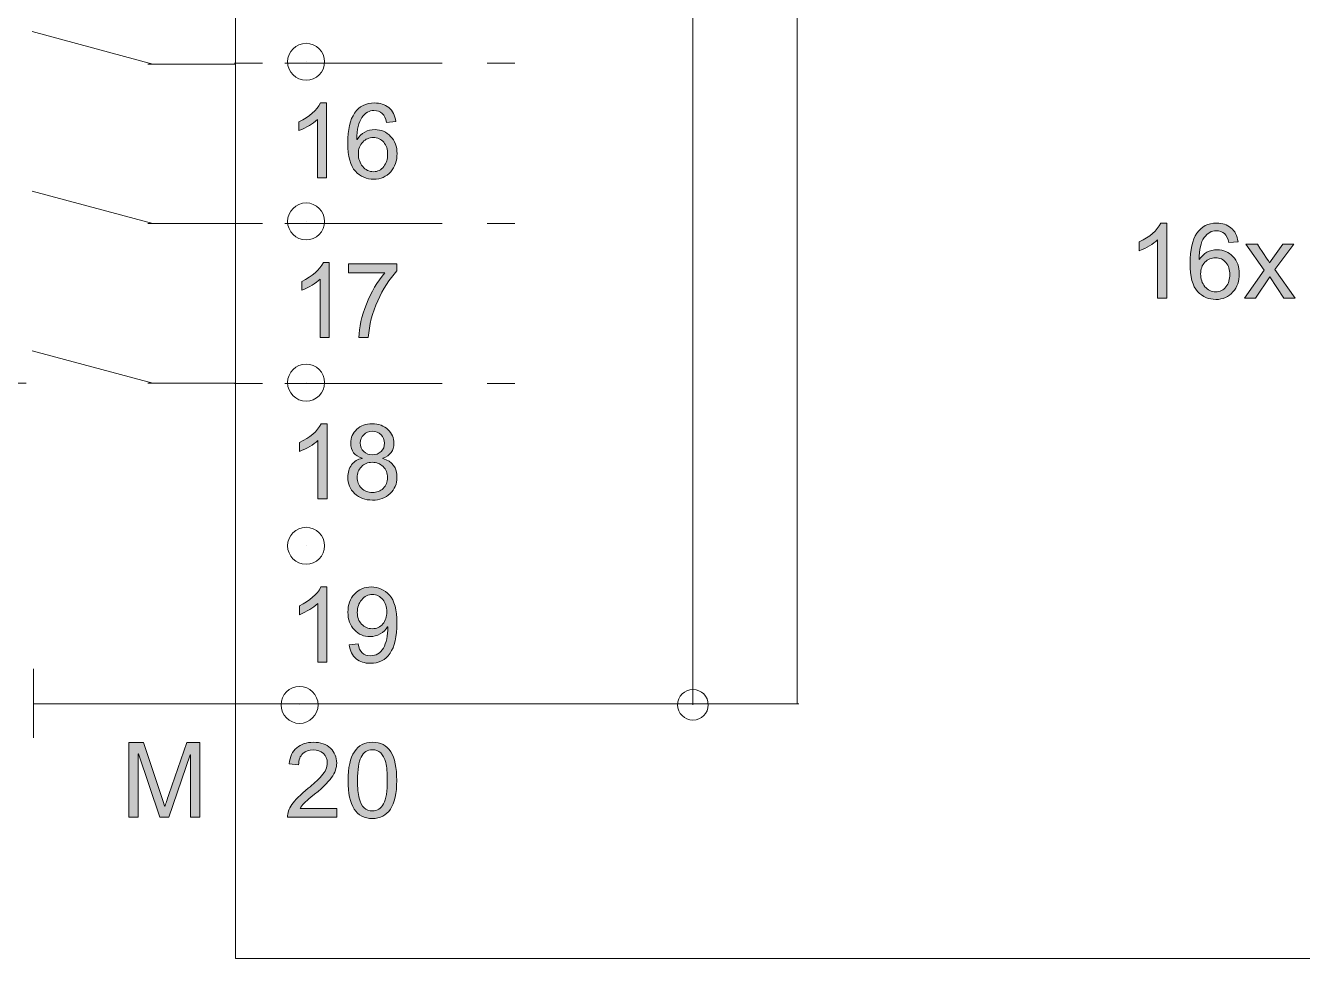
# Model space of a CAD drawing. Header units: inches. Extents: x -20 to 181, y -159 to -38.
# Drawn here: x 0.06 to 34.6, y -138.46 to -113.22 of the extents above; entities that cross this region are included whole.
import ezdxf

# ---------------------------------------------------------------- set-up
doc = ezdxf.new("R2010")
doc.units = ezdxf.units.IN
doc.header["$MEASUREMENT"] = 0
doc.layers.add('GRAPHIC', color=7, linetype='Continuous')
doc.layers.add('TEXT_NEUTRAL', color=7, linetype='Continuous')

# ---------------------------------------------------------------- blocks, each defined once
blk = doc.blocks.new('block 30')
at = {"layer": 'GRAPHIC', "lineweight": 0}
for points in [[(6.464, -114.233), (5.714, -114.233)], [(11.328, -114.233), (7.072, -114.233)], [(13.294, -114.233), (12.544, -114.233)]]:
    blk.add_lwpolyline(points, dxfattribs=at)
blk = doc.blocks.new('block 29')
at = {"layer": 'GRAPHIC'}
blk.add_blockref('block 30', (0, 0), dxfattribs=at)
blk = doc.blocks.new('block 32')
at = {"layer": 'GRAPHIC', "lineweight": 0}
for points in [[(6.464, -118.577), (5.714, -118.577)], [(11.328, -118.577), (7.072, -118.577)], [(13.294, -118.577), (12.544, -118.577)]]:
    blk.add_lwpolyline(points, dxfattribs=at)
blk = doc.blocks.new('block 31')
at = {"layer": 'GRAPHIC'}
blk.add_blockref('block 32', (0, 0), dxfattribs=at)
blk = doc.blocks.new('block 34')
at = {"layer": 'GRAPHIC', "lineweight": 0}
for points in [[(6.464, -122.898), (5.714, -122.898)], [(11.328, -122.898), (7.072, -122.898)], [(13.294, -122.898), (12.544, -122.898)]]:
    blk.add_lwpolyline(points, dxfattribs=at)
blk = doc.blocks.new('block 33')
at = {"layer": 'GRAPHIC'}
blk.add_blockref('block 34', (0, 0), dxfattribs=at)
blk = doc.blocks.new('block 42')
at = {"layer": 'GRAPHIC', "lineweight": 0}
blk.add_lwpolyline([(7.646, -122.879), (7.646, -122.879)], dxfattribs=at)
blk.add_open_spline([(7.146, -122.879), (7.146, -122.603), (7.37, -122.379), (7.646, -122.379), (7.922, -122.379), (8.146, -122.603), (8.146, -122.879), (8.146, -123.155), (7.922, -123.379), (7.646, -123.379), (7.37, -123.379), (7.146, -123.155), (7.146, -122.879)], degree=3, knots=[0, 0, 0, 0, 1, 1, 1, 2, 2, 2, 3, 3, 3, 4, 4, 4, 4], dxfattribs=at)
blk = doc.blocks.new('block 43')
at = {"layer": 'GRAPHIC', "lineweight": 0}
blk.add_lwpolyline([(7.646, -118.516), (7.646, -118.516)], dxfattribs=at)
blk.add_open_spline([(7.146, -118.516), (7.146, -118.24), (7.37, -118.016), (7.646, -118.016), (7.922, -118.016), (8.146, -118.24), (8.146, -118.516), (8.146, -118.792), (7.922, -119.016), (7.646, -119.016), (7.37, -119.016), (7.146, -118.792), (7.146, -118.516)], degree=3, knots=[0, 0, 0, 0, 1, 1, 1, 2, 2, 2, 3, 3, 3, 4, 4, 4, 4], dxfattribs=at)
blk = doc.blocks.new('block 44')
at = {"layer": 'GRAPHIC', "lineweight": 0}
blk.add_lwpolyline([(7.646, -114.198), (7.646, -114.198)], dxfattribs=at)
blk.add_open_spline([(7.146, -114.198), (7.146, -113.921), (7.37, -113.697), (7.646, -113.697), (7.922, -113.697), (8.146, -113.921), (8.146, -114.198), (8.146, -114.474), (7.922, -114.697), (7.646, -114.697), (7.37, -114.697), (7.146, -114.474), (7.146, -114.198)], degree=3, knots=[0, 0, 0, 0, 1, 1, 1, 2, 2, 2, 3, 3, 3, 4, 4, 4, 4], dxfattribs=at)
blk = doc.blocks.new('block 104')
at = {"layer": 'GRAPHIC', "lineweight": 0}
blk.add_lwpolyline([(18.111, -131.596), (18.111, -131.596)], dxfattribs=at)
blk.add_open_spline([(17.697, -131.596), (17.697, -131.367), (17.882, -131.181), (18.111, -131.181), (18.34, -131.181), (18.526, -131.367), (18.526, -131.596), (18.526, -131.824), (18.34, -132.01), (18.111, -132.01), (17.882, -132.01), (17.697, -131.824), (17.697, -131.596)], degree=3, knots=[0, 0, 0, 0, 1, 1, 1, 2, 2, 2, 3, 3, 3, 4, 4, 4, 4], dxfattribs=at)
blk = doc.blocks.new('block 110')
at = {"layer": 'GRAPHIC', "lineweight": 0}
blk.add_lwpolyline([(7.645, -127.293), (7.645, -127.293)], dxfattribs=at)
blk.add_open_spline([(7.145, -127.293), (7.145, -127.017), (7.369, -126.793), (7.645, -126.793), (7.921, -126.793), (8.145, -127.017), (8.145, -127.293), (8.145, -127.569), (7.921, -127.793), (7.645, -127.793), (7.369, -127.793), (7.145, -127.569), (7.145, -127.293)], degree=3, knots=[0, 0, 0, 0, 1, 1, 1, 2, 2, 2, 3, 3, 3, 4, 4, 4, 4], dxfattribs=at)
blk = doc.blocks.new('block 111')
at = {"layer": 'GRAPHIC', "lineweight": 0}
blk.add_lwpolyline([(5.735, -40.715), (85.478, -40.715), (85.478, -138.459), (5.735, -138.459), (5.735, -40.715)], dxfattribs=at)
blk = doc.blocks.new('block 119')
at = {"layer": 'GRAPHIC', "lineweight": 0}
blk.add_lwpolyline([(7.469, -131.599), (7.469, -131.599)], dxfattribs=at)
blk.add_open_spline([(6.969, -131.599), (6.969, -131.324), (7.193, -131.1), (7.469, -131.1), (7.746, -131.1), (7.97, -131.324), (7.97, -131.599), (7.97, -131.875), (7.746, -132.099), (7.469, -132.099), (7.193, -132.099), (6.969, -131.875), (6.969, -131.599)], degree=3, knots=[0, 0, 0, 0, 1, 1, 1, 2, 2, 2, 3, 3, 3, 4, 4, 4, 4], dxfattribs=at)
blk = doc.blocks.new('block 139')
at = {"layer": 'TEXT_NEUTRAL', "true_color": 0x1b1b19}
h = blk.add_hatch(color=250, dxfattribs=at)
h.dxf.hatch_style = 2
edge = h.paths.add_edge_path()
edge.add_spline(control_points=[(30.93, -120.593), (30.93, -120.593), (30.682, -120.593), (30.682, -120.593), (30.682, -120.593), (30.682, -119.013), (30.682, -119.013), (30.558, -119.13), (30.392, -119.23), (30.184, -119.312), (30.184, -119.312), (30.184, -119.072), (30.184, -119.072), (30.47, -118.935), (30.665, -118.766), (30.769, -118.563), (30.769, -118.563), (30.93, -118.563), (30.93, -118.563), (30.93, -118.563), (30.93, -120.593), (30.93, -120.593)], knot_values=[0, 0, 0, 0, 1, 1, 1, 2, 2, 2, 3, 3, 3, 4, 4, 4, 5, 5, 5, 6, 6, 6, 7, 7, 7, 7], degree=3, periodic=1)
h = blk.add_hatch(color=250, dxfattribs=at)
h.dxf.hatch_style = 2
edge = h.paths.add_edge_path()
edge.add_spline(control_points=[(31.81, -119.551), (31.924, -119.373), (32.087, -119.284), (32.297, -119.284), (32.462, -119.284), (32.603, -119.345), (32.719, -119.467), (32.834, -119.59), (32.892, -119.746), (32.892, -119.936), (32.892, -120.128), (32.835, -120.291), (32.719, -120.426), (32.604, -120.56), (32.451, -120.628), (32.26, -120.628), (32.066, -120.628), (31.901, -120.556), (31.764, -120.413), (31.628, -120.269), (31.56, -120.014), (31.56, -119.648), (31.56, -119.288), (31.621, -119.017), (31.745, -118.835), (31.869, -118.654), (32.047, -118.563), (32.282, -118.563), (32.433, -118.563), (32.561, -118.606), (32.666, -118.69), (32.771, -118.774), (32.835, -118.9), (32.858, -119.066), (32.858, -119.066), (32.61, -119.088), (32.61, -119.088), (32.565, -118.874), (32.451, -118.767), (32.268, -118.767), (32.141, -118.767), (32.032, -118.83), (31.941, -118.956), (31.85, -119.082), (31.805, -119.28), (31.805, -119.551), (31.805, -119.551), (31.81, -119.551), (31.81, -119.551)], knot_values=[0, 0, 0, 0, 1, 1, 1, 2, 2, 2, 3, 3, 3, 4, 4, 4, 5, 5, 5, 6, 6, 6, 7, 7, 7, 8, 8, 8, 9, 9, 9, 10, 10, 10, 11, 11, 11, 12, 12, 12, 13, 13, 13, 14, 14, 14, 15, 15, 15, 16, 16, 16, 16], degree=3, periodic=1)
edge = h.paths.add_edge_path()
edge.add_spline(control_points=[(32.254, -120.424), (32.368, -120.424), (32.46, -120.378), (32.531, -120.286), (32.602, -120.194), (32.637, -120.083), (32.637, -119.952), (32.637, -119.822), (32.602, -119.714), (32.531, -119.629), (32.46, -119.543), (32.365, -119.5), (32.246, -119.5), (32.137, -119.5), (32.042, -119.541), (31.963, -119.621), (31.884, -119.701), (31.845, -119.807), (31.845, -119.939), (31.845, -120.073), (31.884, -120.187), (31.961, -120.282), (32.039, -120.376), (32.137, -120.424), (32.254, -120.424)], knot_values=[0, 0, 0, 0, 1, 1, 1, 2, 2, 2, 3, 3, 3, 4, 4, 4, 5, 5, 5, 6, 6, 6, 7, 7, 7, 8, 8, 8, 8], degree=3, periodic=1)
h = blk.add_hatch(color=250, dxfattribs=at)
h.dxf.hatch_style = 2
edge = h.paths.add_edge_path()
edge.add_spline(control_points=[(34.403, -120.593), (34.403, -120.593), (34.097, -120.593), (34.097, -120.593), (34.097, -120.593), (33.716, -120.014), (33.716, -120.014), (33.716, -120.014), (33.332, -120.593), (33.332, -120.593), (33.332, -120.593), (33.03, -120.593), (33.03, -120.593), (33.03, -120.593), (33.566, -119.831), (33.566, -119.831), (33.566, -119.831), (33.073, -119.131), (33.073, -119.131), (33.073, -119.131), (33.38, -119.131), (33.38, -119.131), (33.58, -119.433), (33.69, -119.602), (33.708, -119.637), (33.708, -119.637), (34.066, -119.131), (34.066, -119.131), (34.066, -119.131), (34.363, -119.131), (34.363, -119.131), (34.363, -119.131), (33.857, -119.817), (33.857, -119.817), (33.857, -119.817), (34.403, -120.593), (34.403, -120.593)], knot_values=[0, 0, 0, 0, 1, 1, 1, 2, 2, 2, 3, 3, 3, 4, 4, 4, 5, 5, 5, 6, 6, 6, 7, 7, 7, 8, 8, 8, 9, 9, 9, 10, 10, 10, 11, 11, 11, 12, 12, 12, 12], degree=3, periodic=1)
at = {"layer": 'TEXT_NEUTRAL', "lineweight": 0}
for points, knots in [([(30.93, -120.593), (30.93, -120.593), (30.682, -120.593), (30.682, -120.593), (30.682, -120.593), (30.682, -119.013), (30.682, -119.013), (30.558, -119.13), (30.392, -119.23), (30.184, -119.312), (30.184, -119.312), (30.184, -119.072), (30.184, -119.072), (30.47, -118.935), (30.665, -118.766), (30.769, -118.563), (30.769, -118.563), (30.93, -118.563), (30.93, -118.563), (30.93, -118.563), (30.93, -120.593), (30.93, -120.593)], [0, 0, 0, 0, 1, 1, 1, 2, 2, 2, 3, 3, 3, 4, 4, 4, 5, 5, 5, 6, 6, 6, 7, 7, 7, 7]), ([(31.81, -119.551), (31.924, -119.373), (32.087, -119.284), (32.297, -119.284), (32.462, -119.284), (32.603, -119.345), (32.719, -119.467), (32.834, -119.59), (32.892, -119.746), (32.892, -119.936), (32.892, -120.128), (32.835, -120.291), (32.719, -120.426), (32.604, -120.56), (32.451, -120.628), (32.26, -120.628), (32.066, -120.628), (31.901, -120.556), (31.764, -120.413), (31.628, -120.269), (31.56, -120.014), (31.56, -119.648), (31.56, -119.288), (31.621, -119.017), (31.745, -118.835), (31.869, -118.654), (32.047, -118.563), (32.282, -118.563), (32.433, -118.563), (32.561, -118.606), (32.666, -118.69), (32.771, -118.774), (32.835, -118.9), (32.858, -119.066), (32.858, -119.066), (32.61, -119.088), (32.61, -119.088), (32.565, -118.874), (32.451, -118.767), (32.268, -118.767), (32.141, -118.767), (32.032, -118.83), (31.941, -118.956), (31.85, -119.082), (31.805, -119.28), (31.805, -119.551), (31.805, -119.551), (31.81, -119.551), (31.81, -119.551)], [0, 0, 0, 0, 1, 1, 1, 2, 2, 2, 3, 3, 3, 4, 4, 4, 5, 5, 5, 6, 6, 6, 7, 7, 7, 8, 8, 8, 9, 9, 9, 10, 10, 10, 11, 11, 11, 12, 12, 12, 13, 13, 13, 14, 14, 14, 15, 15, 15, 16, 16, 16, 16]), ([(34.403, -120.593), (34.403, -120.593), (34.097, -120.593), (34.097, -120.593), (34.097, -120.593), (33.716, -120.014), (33.716, -120.014), (33.716, -120.014), (33.332, -120.593), (33.332, -120.593), (33.332, -120.593), (33.03, -120.593), (33.03, -120.593), (33.03, -120.593), (33.566, -119.831), (33.566, -119.831), (33.566, -119.831), (33.073, -119.131), (33.073, -119.131), (33.073, -119.131), (33.38, -119.131), (33.38, -119.131), (33.58, -119.433), (33.69, -119.602), (33.708, -119.637), (33.708, -119.637), (34.066, -119.131), (34.066, -119.131), (34.066, -119.131), (34.363, -119.131), (34.363, -119.131), (34.363, -119.131), (33.857, -119.817), (33.857, -119.817), (33.857, -119.817), (34.403, -120.593), (34.403, -120.593)], [0, 0, 0, 0, 1, 1, 1, 2, 2, 2, 3, 3, 3, 4, 4, 4, 5, 5, 5, 6, 6, 6, 7, 7, 7, 8, 8, 8, 9, 9, 9, 10, 10, 10, 11, 11, 11, 12, 12, 12, 12]), ([(32.254, -120.424), (32.368, -120.424), (32.46, -120.378), (32.531, -120.286), (32.602, -120.194), (32.637, -120.083), (32.637, -119.952), (32.637, -119.822), (32.602, -119.714), (32.531, -119.629), (32.46, -119.543), (32.365, -119.5), (32.246, -119.5), (32.137, -119.5), (32.042, -119.541), (31.963, -119.621), (31.884, -119.701), (31.845, -119.807), (31.845, -119.939), (31.845, -120.073), (31.884, -120.187), (31.961, -120.282), (32.039, -120.376), (32.137, -120.424), (32.254, -120.424)], [0, 0, 0, 0, 1, 1, 1, 2, 2, 2, 3, 3, 3, 4, 4, 4, 5, 5, 5, 6, 6, 6, 7, 7, 7, 8, 8, 8, 8])]:
    blk.add_open_spline(points, degree=3, knots=knots, dxfattribs=at)
blk = doc.blocks.new('block 145')
at = {"layer": 'TEXT_NEUTRAL', "true_color": 0x1b1b19}
h = blk.add_hatch(color=250, dxfattribs=at)
h.dxf.hatch_style = 2
edge = h.paths.add_edge_path()
edge.add_spline(control_points=[(4.772, -134.638), (4.772, -134.638), (4.518, -134.638), (4.518, -134.638), (4.518, -134.638), (4.518, -132.948), (4.518, -132.948), (4.518, -132.948), (4.513, -132.948), (4.513, -132.948), (4.513, -132.948), (3.931, -134.638), (3.931, -134.638), (3.931, -134.638), (3.691, -134.638), (3.691, -134.638), (3.691, -134.638), (3.112, -132.92), (3.112, -132.92), (3.112, -132.92), (3.104, -132.92), (3.104, -132.92), (3.104, -132.92), (3.104, -134.638), (3.104, -134.638), (3.104, -134.638), (2.851, -134.638), (2.851, -134.638), (2.851, -134.638), (2.851, -132.618), (2.851, -132.618), (2.851, -132.618), (3.25, -132.618), (3.25, -132.618), (3.25, -132.618), (3.728, -134.049), (3.728, -134.049), (3.782, -134.207), (3.813, -134.307), (3.821, -134.348), (3.821, -134.348), (3.826, -134.348), (3.826, -134.348), (3.851, -134.269), (3.887, -134.162), (3.934, -134.024), (3.934, -134.024), (4.416, -132.618), (4.416, -132.618), (4.416, -132.618), (4.772, -132.618), (4.772, -132.618), (4.772, -132.618), (4.772, -134.638), (4.772, -134.638)], knot_values=[0, 0, 0, 0, 1, 1, 1, 2, 2, 2, 3, 3, 3, 4, 4, 4, 5, 5, 5, 6, 6, 6, 7, 7, 7, 8, 8, 8, 9, 9, 9, 10, 10, 10, 11, 11, 11, 12, 12, 12, 13, 13, 13, 14, 14, 14, 15, 15, 15, 16, 16, 16, 17, 17, 17, 18, 18, 18, 18], degree=3, periodic=1)
at = {"layer": 'TEXT_NEUTRAL', "lineweight": 0}
blk.add_open_spline([(4.772, -134.638), (4.772, -134.638), (4.518, -134.638), (4.518, -134.638), (4.518, -134.638), (4.518, -132.948), (4.518, -132.948), (4.518, -132.948), (4.513, -132.948), (4.513, -132.948), (4.513, -132.948), (3.931, -134.638), (3.931, -134.638), (3.931, -134.638), (3.691, -134.638), (3.691, -134.638), (3.691, -134.638), (3.112, -132.92), (3.112, -132.92), (3.112, -132.92), (3.104, -132.92), (3.104, -132.92), (3.104, -132.92), (3.104, -134.638), (3.104, -134.638), (3.104, -134.638), (2.851, -134.638), (2.851, -134.638), (2.851, -134.638), (2.851, -132.618), (2.851, -132.618), (2.851, -132.618), (3.25, -132.618), (3.25, -132.618), (3.25, -132.618), (3.728, -134.049), (3.728, -134.049), (3.782, -134.207), (3.813, -134.307), (3.821, -134.348), (3.821, -134.348), (3.826, -134.348), (3.826, -134.348), (3.851, -134.269), (3.887, -134.162), (3.934, -134.024), (3.934, -134.024), (4.416, -132.618), (4.416, -132.618), (4.416, -132.618), (4.772, -132.618), (4.772, -132.618), (4.772, -132.618), (4.772, -134.638), (4.772, -134.638)], degree=3, knots=[0, 0, 0, 0, 1, 1, 1, 2, 2, 2, 3, 3, 3, 4, 4, 4, 5, 5, 5, 6, 6, 6, 7, 7, 7, 8, 8, 8, 9, 9, 9, 10, 10, 10, 11, 11, 11, 12, 12, 12, 13, 13, 13, 14, 14, 14, 15, 15, 15, 16, 16, 16, 17, 17, 17, 18, 18, 18, 18], dxfattribs=at)
blk = doc.blocks.new('block 154')
at = {"layer": 'TEXT_NEUTRAL', "true_color": 0x1b1b19}
h = blk.add_hatch(color=250, dxfattribs=at)
h.dxf.hatch_style = 2
edge = h.paths.add_edge_path()
edge.add_spline(control_points=[(8.213, -126.022), (8.213, -126.022), (7.965, -126.022), (7.965, -126.022), (7.965, -126.022), (7.965, -124.442), (7.965, -124.442), (7.841, -124.559), (7.675, -124.659), (7.467, -124.741), (7.467, -124.741), (7.467, -124.501), (7.467, -124.501), (7.753, -124.364), (7.948, -124.195), (8.052, -123.992), (8.052, -123.992), (8.213, -123.992), (8.213, -123.992), (8.213, -123.992), (8.213, -126.022), (8.213, -126.022)], knot_values=[0, 0, 0, 0, 1, 1, 1, 2, 2, 2, 3, 3, 3, 4, 4, 4, 5, 5, 5, 6, 6, 6, 7, 7, 7, 7], degree=3, periodic=1)
h = blk.add_hatch(color=250, dxfattribs=at)
h.dxf.hatch_style = 2
edge = h.paths.add_edge_path()
edge.add_spline(control_points=[(9.726, -124.929), (9.979, -125.01), (10.105, -125.183), (10.105, -125.446), (10.105, -125.62), (10.043, -125.765), (9.919, -125.882), (9.795, -125.999), (9.635, -126.057), (9.441, -126.057), (9.244, -126.057), (9.084, -125.998), (8.96, -125.88), (8.837, -125.763), (8.775, -125.615), (8.775, -125.438), (8.775, -125.31), (8.81, -125.199), (8.879, -125.103), (8.948, -125.008), (9.042, -124.95), (9.159, -124.929), (9.159, -124.929), (9.159, -124.924), (9.159, -124.924), (8.957, -124.862), (8.856, -124.725), (8.856, -124.515), (8.856, -124.366), (8.91, -124.242), (9.016, -124.142), (9.123, -124.042), (9.262, -123.992), (9.435, -123.992), (9.611, -123.992), (9.752, -124.044), (9.86, -124.147), (9.968, -124.25), (10.022, -124.374), (10.022, -124.52), (10.022, -124.719), (9.923, -124.853), (9.726, -124.924), (9.726, -124.924), (9.726, -124.929), (9.726, -124.929)], knot_values=[0, 0, 0, 0, 1, 1, 1, 2, 2, 2, 3, 3, 3, 4, 4, 4, 5, 5, 5, 6, 6, 6, 7, 7, 7, 8, 8, 8, 9, 9, 9, 10, 10, 10, 11, 11, 11, 12, 12, 12, 13, 13, 13, 14, 14, 14, 15, 15, 15, 15], degree=3, periodic=1)
edge = h.paths.add_edge_path()
edge.add_spline(control_points=[(9.441, -125.853), (9.557, -125.853), (9.655, -125.815), (9.733, -125.74), (9.811, -125.664), (9.85, -125.566), (9.85, -125.446), (9.85, -125.326), (9.81, -125.227), (9.729, -125.15), (9.649, -125.073), (9.551, -125.034), (9.435, -125.034), (9.315, -125.034), (9.217, -125.074), (9.142, -125.153), (9.066, -125.233), (9.029, -125.329), (9.029, -125.441), (9.029, -125.558), (9.067, -125.655), (9.145, -125.734), (9.223, -125.813), (9.321, -125.853), (9.441, -125.853)], knot_values=[0, 0, 0, 0, 1, 1, 1, 2, 2, 2, 3, 3, 3, 4, 4, 4, 5, 5, 5, 6, 6, 6, 7, 7, 7, 8, 8, 8, 8], degree=3, periodic=1)
edge = h.paths.add_edge_path()
edge.add_spline(control_points=[(9.441, -124.832), (9.533, -124.832), (9.611, -124.802), (9.674, -124.743), (9.737, -124.684), (9.769, -124.609), (9.769, -124.52), (9.769, -124.429), (9.737, -124.352), (9.673, -124.29), (9.609, -124.228), (9.531, -124.196), (9.438, -124.196), (9.343, -124.196), (9.265, -124.227), (9.204, -124.289), (9.142, -124.35), (9.111, -124.423), (9.111, -124.506), (9.111, -124.607), (9.143, -124.686), (9.206, -124.744), (9.27, -124.802), (9.348, -124.832), (9.441, -124.832)], knot_values=[0, 0, 0, 0, 1, 1, 1, 2, 2, 2, 3, 3, 3, 4, 4, 4, 5, 5, 5, 6, 6, 6, 7, 7, 7, 8, 8, 8, 8], degree=3, periodic=1)
at = {"layer": 'TEXT_NEUTRAL', "lineweight": 0}
for points, knots in [([(8.213, -126.022), (8.213, -126.022), (7.965, -126.022), (7.965, -126.022), (7.965, -126.022), (7.965, -124.442), (7.965, -124.442), (7.841, -124.559), (7.675, -124.659), (7.467, -124.741), (7.467, -124.741), (7.467, -124.501), (7.467, -124.501), (7.753, -124.364), (7.948, -124.195), (8.052, -123.992), (8.052, -123.992), (8.213, -123.992), (8.213, -123.992), (8.213, -123.992), (8.213, -126.022), (8.213, -126.022)], [0, 0, 0, 0, 1, 1, 1, 2, 2, 2, 3, 3, 3, 4, 4, 4, 5, 5, 5, 6, 6, 6, 7, 7, 7, 7]), ([(9.726, -124.929), (9.979, -125.01), (10.105, -125.183), (10.105, -125.446), (10.105, -125.62), (10.043, -125.765), (9.919, -125.882), (9.795, -125.999), (9.635, -126.057), (9.441, -126.057), (9.244, -126.057), (9.084, -125.998), (8.96, -125.88), (8.837, -125.763), (8.775, -125.615), (8.775, -125.438), (8.775, -125.31), (8.81, -125.199), (8.879, -125.103), (8.948, -125.008), (9.042, -124.95), (9.159, -124.929), (9.159, -124.929), (9.159, -124.924), (9.159, -124.924), (8.957, -124.862), (8.856, -124.725), (8.856, -124.515), (8.856, -124.366), (8.91, -124.242), (9.016, -124.142), (9.123, -124.042), (9.262, -123.992), (9.435, -123.992), (9.611, -123.992), (9.752, -124.044), (9.86, -124.147), (9.968, -124.25), (10.022, -124.374), (10.022, -124.52), (10.022, -124.719), (9.923, -124.853), (9.726, -124.924), (9.726, -124.924), (9.726, -124.929), (9.726, -124.929)], [0, 0, 0, 0, 1, 1, 1, 2, 2, 2, 3, 3, 3, 4, 4, 4, 5, 5, 5, 6, 6, 6, 7, 7, 7, 8, 8, 8, 9, 9, 9, 10, 10, 10, 11, 11, 11, 12, 12, 12, 13, 13, 13, 14, 14, 14, 15, 15, 15, 15]), ([(9.441, -124.832), (9.533, -124.832), (9.611, -124.802), (9.674, -124.743), (9.737, -124.684), (9.769, -124.609), (9.769, -124.52), (9.769, -124.429), (9.737, -124.352), (9.673, -124.29), (9.609, -124.228), (9.531, -124.196), (9.438, -124.196), (9.343, -124.196), (9.265, -124.227), (9.204, -124.289), (9.142, -124.35), (9.111, -124.423), (9.111, -124.506), (9.111, -124.607), (9.143, -124.686), (9.206, -124.744), (9.27, -124.802), (9.348, -124.832), (9.441, -124.832)], [0, 0, 0, 0, 1, 1, 1, 2, 2, 2, 3, 3, 3, 4, 4, 4, 5, 5, 5, 6, 6, 6, 7, 7, 7, 8, 8, 8, 8]), ([(9.441, -125.853), (9.557, -125.853), (9.655, -125.815), (9.733, -125.74), (9.811, -125.664), (9.85, -125.566), (9.85, -125.446), (9.85, -125.326), (9.81, -125.227), (9.729, -125.15), (9.649, -125.073), (9.551, -125.034), (9.435, -125.034), (9.315, -125.034), (9.217, -125.074), (9.142, -125.153), (9.066, -125.233), (9.029, -125.329), (9.029, -125.441), (9.029, -125.558), (9.067, -125.655), (9.145, -125.734), (9.223, -125.813), (9.321, -125.853), (9.441, -125.853)], [0, 0, 0, 0, 1, 1, 1, 2, 2, 2, 3, 3, 3, 4, 4, 4, 5, 5, 5, 6, 6, 6, 7, 7, 7, 8, 8, 8, 8])]:
    blk.add_open_spline(points, degree=3, knots=knots, dxfattribs=at)
blk = doc.blocks.new('block 155')
at = {"layer": 'TEXT_NEUTRAL', "true_color": 0x1b1b19}
h = blk.add_hatch(color=250, dxfattribs=at)
h.dxf.hatch_style = 2
edge = h.paths.add_edge_path()
edge.add_spline(control_points=[(8.274, -121.659), (8.274, -121.659), (8.026, -121.659), (8.026, -121.659), (8.026, -121.659), (8.026, -120.079), (8.026, -120.079), (7.902, -120.196), (7.736, -120.296), (7.528, -120.378), (7.528, -120.378), (7.528, -120.138), (7.528, -120.138), (7.814, -120.001), (8.009, -119.832), (8.113, -119.63), (8.113, -119.63), (8.274, -119.63), (8.274, -119.63), (8.274, -119.63), (8.274, -121.659), (8.274, -121.659)], knot_values=[0, 0, 0, 0, 1, 1, 1, 2, 2, 2, 3, 3, 3, 4, 4, 4, 5, 5, 5, 6, 6, 6, 7, 7, 7, 7], degree=3, periodic=1)
h = blk.add_hatch(color=250, dxfattribs=at)
h.dxf.hatch_style = 2
edge = h.paths.add_edge_path()
edge.add_spline(control_points=[(10.099, -119.858), (9.901, -120.076), (9.729, -120.345), (9.584, -120.666), (9.439, -120.987), (9.353, -121.318), (9.328, -121.659), (9.328, -121.659), (9.074, -121.659), (9.074, -121.659), (9.08, -121.385), (9.148, -121.083), (9.277, -120.755), (9.406, -120.426), (9.574, -120.144), (9.78, -119.907), (9.78, -119.907), (8.792, -119.907), (8.792, -119.907), (8.792, -119.907), (8.792, -119.667), (8.792, -119.667), (8.792, -119.667), (10.099, -119.667), (10.099, -119.667), (10.099, -119.667), (10.099, -119.858), (10.099, -119.858)], knot_values=[0, 0, 0, 0, 1, 1, 1, 2, 2, 2, 3, 3, 3, 4, 4, 4, 5, 5, 5, 6, 6, 6, 7, 7, 7, 8, 8, 8, 9, 9, 9, 9], degree=3, periodic=1)
at = {"layer": 'TEXT_NEUTRAL', "lineweight": 0}
for points, knots in [([(8.274, -121.659), (8.274, -121.659), (8.026, -121.659), (8.026, -121.659), (8.026, -121.659), (8.026, -120.079), (8.026, -120.079), (7.902, -120.196), (7.736, -120.296), (7.528, -120.378), (7.528, -120.378), (7.528, -120.138), (7.528, -120.138), (7.814, -120.001), (8.009, -119.832), (8.113, -119.63), (8.113, -119.63), (8.274, -119.63), (8.274, -119.63), (8.274, -119.63), (8.274, -121.659), (8.274, -121.659)], [0, 0, 0, 0, 1, 1, 1, 2, 2, 2, 3, 3, 3, 4, 4, 4, 5, 5, 5, 6, 6, 6, 7, 7, 7, 7]), ([(10.099, -119.858), (9.901, -120.076), (9.729, -120.345), (9.584, -120.666), (9.439, -120.987), (9.353, -121.318), (9.328, -121.659), (9.328, -121.659), (9.074, -121.659), (9.074, -121.659), (9.08, -121.385), (9.148, -121.083), (9.277, -120.755), (9.406, -120.426), (9.574, -120.144), (9.78, -119.907), (9.78, -119.907), (8.792, -119.907), (8.792, -119.907), (8.792, -119.907), (8.792, -119.667), (8.792, -119.667), (8.792, -119.667), (10.099, -119.667), (10.099, -119.667), (10.099, -119.667), (10.099, -119.858), (10.099, -119.858)], [0, 0, 0, 0, 1, 1, 1, 2, 2, 2, 3, 3, 3, 4, 4, 4, 5, 5, 5, 6, 6, 6, 7, 7, 7, 8, 8, 8, 9, 9, 9, 9])]:
    blk.add_open_spline(points, degree=3, knots=knots, dxfattribs=at)
blk = doc.blocks.new('block 156')
at = {"layer": 'TEXT_NEUTRAL', "true_color": 0x1b1b19}
h = blk.add_hatch(color=250, dxfattribs=at)
h.dxf.hatch_style = 2
edge = h.paths.add_edge_path()
edge.add_spline(control_points=[(8.2, -117.341), (8.2, -117.341), (7.952, -117.341), (7.952, -117.341), (7.952, -117.341), (7.952, -115.76), (7.952, -115.76), (7.828, -115.878), (7.662, -115.977), (7.454, -116.059), (7.454, -116.059), (7.454, -115.819), (7.454, -115.819), (7.74, -115.683), (7.935, -115.513), (8.038, -115.311), (8.038, -115.311), (8.2, -115.311), (8.2, -115.311), (8.2, -115.311), (8.2, -117.341), (8.2, -117.341)], knot_values=[0, 0, 0, 0, 1, 1, 1, 2, 2, 2, 3, 3, 3, 4, 4, 4, 5, 5, 5, 6, 6, 6, 7, 7, 7, 7], degree=3, periodic=1)
h = blk.add_hatch(color=250, dxfattribs=at)
h.dxf.hatch_style = 2
edge = h.paths.add_edge_path()
edge.add_spline(control_points=[(9.026, -116.299), (9.14, -116.121), (9.302, -116.032), (9.512, -116.032), (9.678, -116.032), (9.818, -116.092), (9.934, -116.215), (10.05, -116.337), (10.108, -116.493), (10.108, -116.683), (10.108, -116.875), (10.05, -117.039), (9.935, -117.173), (9.819, -117.308), (9.666, -117.375), (9.475, -117.375), (9.281, -117.375), (9.116, -117.303), (8.98, -117.16), (8.843, -117.017), (8.775, -116.762), (8.775, -116.395), (8.775, -116.035), (8.837, -115.765), (8.96, -115.583), (9.084, -115.401), (9.263, -115.311), (9.497, -115.311), (9.649, -115.311), (9.777, -115.353), (9.882, -115.438), (9.986, -115.522), (10.05, -115.647), (10.073, -115.814), (10.073, -115.814), (9.825, -115.836), (9.825, -115.836), (9.78, -115.622), (9.666, -115.515), (9.483, -115.515), (9.357, -115.515), (9.248, -115.578), (9.157, -115.704), (9.066, -115.829), (9.02, -116.028), (9.02, -116.299), (9.02, -116.299), (9.026, -116.299), (9.026, -116.299)], knot_values=[0, 0, 0, 0, 1, 1, 1, 2, 2, 2, 3, 3, 3, 4, 4, 4, 5, 5, 5, 6, 6, 6, 7, 7, 7, 8, 8, 8, 9, 9, 9, 10, 10, 10, 11, 11, 11, 12, 12, 12, 13, 13, 13, 14, 14, 14, 15, 15, 15, 16, 16, 16, 16], degree=3, periodic=1)
edge = h.paths.add_edge_path()
edge.add_spline(control_points=[(9.47, -117.171), (9.583, -117.171), (9.676, -117.125), (9.747, -117.033), (9.817, -116.941), (9.853, -116.83), (9.853, -116.7), (9.853, -116.569), (9.817, -116.461), (9.747, -116.376), (9.676, -116.291), (9.581, -116.248), (9.461, -116.248), (9.352, -116.248), (9.258, -116.288), (9.179, -116.368), (9.1, -116.449), (9.06, -116.555), (9.06, -116.686), (9.06, -116.82), (9.099, -116.934), (9.177, -117.029), (9.254, -117.124), (9.352, -117.171), (9.47, -117.171)], knot_values=[0, 0, 0, 0, 1, 1, 1, 2, 2, 2, 3, 3, 3, 4, 4, 4, 5, 5, 5, 6, 6, 6, 7, 7, 7, 8, 8, 8, 8], degree=3, periodic=1)
at = {"layer": 'TEXT_NEUTRAL', "lineweight": 0}
for points, knots in [([(8.2, -117.341), (8.2, -117.341), (7.952, -117.341), (7.952, -117.341), (7.952, -117.341), (7.952, -115.76), (7.952, -115.76), (7.828, -115.878), (7.662, -115.977), (7.454, -116.059), (7.454, -116.059), (7.454, -115.819), (7.454, -115.819), (7.74, -115.683), (7.935, -115.513), (8.038, -115.311), (8.038, -115.311), (8.2, -115.311), (8.2, -115.311), (8.2, -115.311), (8.2, -117.341), (8.2, -117.341)], [0, 0, 0, 0, 1, 1, 1, 2, 2, 2, 3, 3, 3, 4, 4, 4, 5, 5, 5, 6, 6, 6, 7, 7, 7, 7]), ([(9.026, -116.299), (9.14, -116.121), (9.302, -116.032), (9.512, -116.032), (9.678, -116.032), (9.818, -116.092), (9.934, -116.215), (10.05, -116.337), (10.108, -116.493), (10.108, -116.683), (10.108, -116.875), (10.05, -117.039), (9.935, -117.173), (9.819, -117.308), (9.666, -117.375), (9.475, -117.375), (9.281, -117.375), (9.116, -117.303), (8.98, -117.16), (8.843, -117.017), (8.775, -116.762), (8.775, -116.395), (8.775, -116.035), (8.837, -115.765), (8.96, -115.583), (9.084, -115.401), (9.263, -115.311), (9.497, -115.311), (9.649, -115.311), (9.777, -115.353), (9.882, -115.438), (9.986, -115.522), (10.05, -115.647), (10.073, -115.814), (10.073, -115.814), (9.825, -115.836), (9.825, -115.836), (9.78, -115.622), (9.666, -115.515), (9.483, -115.515), (9.357, -115.515), (9.248, -115.578), (9.157, -115.704), (9.066, -115.829), (9.02, -116.028), (9.02, -116.299), (9.02, -116.299), (9.026, -116.299), (9.026, -116.299)], [0, 0, 0, 0, 1, 1, 1, 2, 2, 2, 3, 3, 3, 4, 4, 4, 5, 5, 5, 6, 6, 6, 7, 7, 7, 8, 8, 8, 9, 9, 9, 10, 10, 10, 11, 11, 11, 12, 12, 12, 13, 13, 13, 14, 14, 14, 15, 15, 15, 16, 16, 16, 16]), ([(9.47, -117.171), (9.583, -117.171), (9.676, -117.125), (9.747, -117.033), (9.817, -116.941), (9.853, -116.83), (9.853, -116.7), (9.853, -116.569), (9.817, -116.461), (9.747, -116.376), (9.676, -116.291), (9.581, -116.248), (9.461, -116.248), (9.352, -116.248), (9.258, -116.288), (9.179, -116.368), (9.1, -116.449), (9.06, -116.555), (9.06, -116.686), (9.06, -116.82), (9.099, -116.934), (9.177, -117.029), (9.254, -117.124), (9.352, -117.171), (9.47, -117.171)], [0, 0, 0, 0, 1, 1, 1, 2, 2, 2, 3, 3, 3, 4, 4, 4, 5, 5, 5, 6, 6, 6, 7, 7, 7, 8, 8, 8, 8])]:
    blk.add_open_spline(points, degree=3, knots=knots, dxfattribs=at)
blk = doc.blocks.new('block 164')
at = {"layer": 'TEXT_NEUTRAL', "true_color": 0x1b1b19}
h = blk.add_hatch(color=250, dxfattribs=at)
h.dxf.hatch_style = 2
edge = h.paths.add_edge_path()
edge.add_spline(control_points=[(8.209, -130.438), (8.209, -130.438), (7.961, -130.438), (7.961, -130.438), (7.961, -130.438), (7.961, -128.858), (7.961, -128.858), (7.837, -128.975), (7.671, -129.075), (7.464, -129.157), (7.464, -129.157), (7.464, -128.917), (7.464, -128.917), (7.75, -128.78), (7.944, -128.611), (8.048, -128.408), (8.048, -128.408), (8.209, -128.408), (8.209, -128.408), (8.209, -128.408), (8.209, -130.438), (8.209, -130.438)], knot_values=[0, 0, 0, 0, 1, 1, 1, 2, 2, 2, 3, 3, 3, 4, 4, 4, 5, 5, 5, 6, 6, 6, 7, 7, 7, 7], degree=3, periodic=1)
h = blk.add_hatch(color=250, dxfattribs=at)
h.dxf.hatch_style = 2
edge = h.paths.add_edge_path()
edge.add_spline(control_points=[(9.853, -129.487), (9.804, -129.566), (9.737, -129.63), (9.652, -129.679), (9.567, -129.727), (9.475, -129.752), (9.376, -129.752), (9.21, -129.752), (9.068, -129.691), (8.952, -129.569), (8.836, -129.448), (8.778, -129.289), (8.778, -129.092), (8.778, -128.892), (8.837, -128.728), (8.956, -128.6), (9.074, -128.472), (9.226, -128.408), (9.413, -128.408), (9.6, -128.408), (9.763, -128.481), (9.899, -128.627), (10.036, -128.774), (10.105, -129.026), (10.105, -129.385), (10.105, -129.75), (10.042, -130.022), (9.917, -130.203), (9.793, -130.383), (9.614, -130.473), (9.381, -130.473), (9.23, -130.473), (9.103, -130.431), (9.001, -130.348), (8.899, -130.265), (8.837, -130.139), (8.815, -129.97), (8.815, -129.97), (9.052, -129.95), (9.052, -129.95), (9.09, -130.163), (9.201, -130.269), (9.387, -130.269), (9.539, -130.269), (9.656, -130.199), (9.737, -130.06), (9.818, -129.921), (9.858, -129.73), (9.858, -129.487), (9.858, -129.487), (9.853, -129.487), (9.853, -129.487)], knot_values=[0, 0, 0, 0, 1, 1, 1, 2, 2, 2, 3, 3, 3, 4, 4, 4, 5, 5, 5, 6, 6, 6, 7, 7, 7, 8, 8, 8, 9, 9, 9, 10, 10, 10, 11, 11, 11, 12, 12, 12, 13, 13, 13, 14, 14, 14, 15, 15, 15, 16, 16, 16, 17, 17, 17, 17], degree=3, periodic=1)
edge = h.paths.add_edge_path()
edge.add_spline(control_points=[(9.435, -129.536), (9.556, -129.536), (9.653, -129.493), (9.724, -129.407), (9.795, -129.321), (9.831, -129.212), (9.831, -129.081), (9.831, -128.948), (9.794, -128.836), (9.721, -128.747), (9.648, -128.657), (9.554, -128.612), (9.441, -128.612), (9.326, -128.612), (9.229, -128.66), (9.15, -128.755), (9.071, -128.85), (9.031, -128.965), (9.031, -129.1), (9.031, -129.228), (9.07, -129.332), (9.148, -129.414), (9.225, -129.495), (9.321, -129.536), (9.435, -129.536)], knot_values=[0, 0, 0, 0, 1, 1, 1, 2, 2, 2, 3, 3, 3, 4, 4, 4, 5, 5, 5, 6, 6, 6, 7, 7, 7, 8, 8, 8, 8], degree=3, periodic=1)
at = {"layer": 'TEXT_NEUTRAL', "lineweight": 0}
for points, knots in [([(8.209, -130.438), (8.209, -130.438), (7.961, -130.438), (7.961, -130.438), (7.961, -130.438), (7.961, -128.858), (7.961, -128.858), (7.837, -128.975), (7.671, -129.075), (7.464, -129.157), (7.464, -129.157), (7.464, -128.917), (7.464, -128.917), (7.75, -128.78), (7.944, -128.611), (8.048, -128.408), (8.048, -128.408), (8.209, -128.408), (8.209, -128.408), (8.209, -128.408), (8.209, -130.438), (8.209, -130.438)], [0, 0, 0, 0, 1, 1, 1, 2, 2, 2, 3, 3, 3, 4, 4, 4, 5, 5, 5, 6, 6, 6, 7, 7, 7, 7]), ([(9.853, -129.487), (9.804, -129.566), (9.737, -129.63), (9.652, -129.679), (9.567, -129.727), (9.475, -129.752), (9.376, -129.752), (9.21, -129.752), (9.068, -129.691), (8.952, -129.569), (8.836, -129.448), (8.778, -129.289), (8.778, -129.092), (8.778, -128.892), (8.837, -128.728), (8.956, -128.6), (9.074, -128.472), (9.226, -128.408), (9.413, -128.408), (9.6, -128.408), (9.763, -128.481), (9.899, -128.627), (10.036, -128.774), (10.105, -129.026), (10.105, -129.385), (10.105, -129.75), (10.042, -130.022), (9.917, -130.203), (9.793, -130.383), (9.614, -130.473), (9.381, -130.473), (9.23, -130.473), (9.103, -130.431), (9.001, -130.348), (8.899, -130.265), (8.837, -130.139), (8.815, -129.97), (8.815, -129.97), (9.052, -129.95), (9.052, -129.95), (9.09, -130.163), (9.201, -130.269), (9.387, -130.269), (9.539, -130.269), (9.656, -130.199), (9.737, -130.06), (9.818, -129.921), (9.858, -129.73), (9.858, -129.487), (9.858, -129.487), (9.853, -129.487), (9.853, -129.487)], [0, 0, 0, 0, 1, 1, 1, 2, 2, 2, 3, 3, 3, 4, 4, 4, 5, 5, 5, 6, 6, 6, 7, 7, 7, 8, 8, 8, 9, 9, 9, 10, 10, 10, 11, 11, 11, 12, 12, 12, 13, 13, 13, 14, 14, 14, 15, 15, 15, 16, 16, 16, 17, 17, 17, 17]), ([(9.435, -129.536), (9.556, -129.536), (9.653, -129.493), (9.724, -129.407), (9.795, -129.321), (9.831, -129.212), (9.831, -129.081), (9.831, -128.948), (9.794, -128.836), (9.721, -128.747), (9.648, -128.657), (9.554, -128.612), (9.441, -128.612), (9.326, -128.612), (9.229, -128.66), (9.15, -128.755), (9.071, -128.85), (9.031, -128.965), (9.031, -129.1), (9.031, -129.228), (9.07, -129.332), (9.148, -129.414), (9.225, -129.495), (9.321, -129.536), (9.435, -129.536)], [0, 0, 0, 0, 1, 1, 1, 2, 2, 2, 3, 3, 3, 4, 4, 4, 5, 5, 5, 6, 6, 6, 7, 7, 7, 8, 8, 8, 8])]:
    blk.add_open_spline(points, degree=3, knots=knots, dxfattribs=at)
blk = doc.blocks.new('block 177')
at = {"layer": 'TEXT_NEUTRAL', "true_color": 0x1b1b19}
h = blk.add_hatch(color=250, dxfattribs=at)
h.dxf.hatch_style = 2
edge = h.paths.add_edge_path()
edge.add_spline(control_points=[(8.48, -134.638), (8.48, -134.638), (7.142, -134.638), (7.142, -134.638), (7.142, -134.524), (7.182, -134.409), (7.261, -134.293), (7.341, -134.176), (7.489, -134.03), (7.707, -133.854), (7.84, -133.748), (7.959, -133.636), (8.064, -133.519), (8.169, -133.402), (8.221, -133.284), (8.221, -133.165), (8.221, -133.063), (8.185, -132.979), (8.113, -132.912), (8.041, -132.846), (7.95, -132.813), (7.839, -132.813), (7.728, -132.813), (7.635, -132.847), (7.56, -132.915), (7.484, -132.984), (7.446, -133.086), (7.445, -133.222), (7.445, -133.222), (7.19, -133.193), (7.19, -133.193), (7.206, -133.004), (7.273, -132.859), (7.392, -132.759), (7.511, -132.659), (7.662, -132.609), (7.845, -132.609), (8.043, -132.609), (8.198, -132.663), (8.309, -132.773), (8.419, -132.883), (8.475, -133.015), (8.475, -133.171), (8.475, -133.3), (8.428, -133.432), (8.335, -133.564), (8.242, -133.697), (8.056, -133.875), (7.777, -134.097), (7.631, -134.214), (7.534, -134.314), (7.487, -134.399), (7.487, -134.399), (8.48, -134.399), (8.48, -134.399), (8.48, -134.399), (8.48, -134.638), (8.48, -134.638)], knot_values=[0, 0, 0, 0, 1, 1, 1, 2, 2, 2, 3, 3, 3, 4, 4, 4, 5, 5, 5, 6, 6, 6, 7, 7, 7, 8, 8, 8, 9, 9, 9, 10, 10, 10, 11, 11, 11, 12, 12, 12, 13, 13, 13, 14, 14, 14, 15, 15, 15, 16, 16, 16, 17, 17, 17, 18, 18, 18, 19, 19, 19, 19], degree=3, periodic=1)
h = blk.add_hatch(color=250, dxfattribs=at)
h.dxf.hatch_style = 2
edge = h.paths.add_edge_path()
edge.add_spline(control_points=[(9.441, -132.609), (9.88, -132.609), (10.099, -132.953), (10.099, -133.642), (10.099, -133.99), (10.043, -134.249), (9.929, -134.419), (9.816, -134.588), (9.653, -134.673), (9.441, -134.673), (9.002, -134.673), (8.783, -134.329), (8.783, -133.642), (8.783, -133.294), (8.84, -133.035), (8.953, -132.864), (9.067, -132.694), (9.229, -132.609), (9.441, -132.609)], knot_values=[0, 0, 0, 0, 1, 1, 1, 2, 2, 2, 3, 3, 3, 4, 4, 4, 5, 5, 5, 6, 6, 6, 6], degree=3, periodic=1)
edge = h.paths.add_edge_path()
edge.add_spline(control_points=[(9.441, -134.469), (9.574, -134.469), (9.674, -134.405), (9.742, -134.275), (9.81, -134.146), (9.844, -133.935), (9.844, -133.642), (9.844, -133.438), (9.829, -133.278), (9.8, -133.161), (9.77, -133.043), (9.725, -132.956), (9.665, -132.899), (9.604, -132.841), (9.529, -132.813), (9.438, -132.813), (9.305, -132.813), (9.204, -132.878), (9.137, -133.01), (9.07, -133.141), (9.037, -133.352), (9.037, -133.642), (9.037, -133.843), (9.052, -134.003), (9.082, -134.12), (9.113, -134.238), (9.158, -134.325), (9.217, -134.383), (9.277, -134.44), (9.352, -134.469), (9.441, -134.469)], knot_values=[0, 0, 0, 0, 1, 1, 1, 2, 2, 2, 3, 3, 3, 4, 4, 4, 5, 5, 5, 6, 6, 6, 7, 7, 7, 8, 8, 8, 9, 9, 9, 10, 10, 10, 10], degree=3, periodic=1)
at = {"layer": 'TEXT_NEUTRAL', "lineweight": 0}
for points, knots in [([(8.48, -134.638), (8.48, -134.638), (7.142, -134.638), (7.142, -134.638), (7.142, -134.524), (7.182, -134.409), (7.261, -134.293), (7.341, -134.176), (7.489, -134.03), (7.707, -133.854), (7.84, -133.748), (7.959, -133.636), (8.064, -133.519), (8.169, -133.402), (8.221, -133.284), (8.221, -133.165), (8.221, -133.063), (8.185, -132.979), (8.113, -132.912), (8.041, -132.846), (7.95, -132.813), (7.839, -132.813), (7.728, -132.813), (7.635, -132.847), (7.56, -132.915), (7.484, -132.984), (7.446, -133.086), (7.445, -133.222), (7.445, -133.222), (7.19, -133.193), (7.19, -133.193), (7.206, -133.004), (7.273, -132.859), (7.392, -132.759), (7.511, -132.659), (7.662, -132.609), (7.845, -132.609), (8.043, -132.609), (8.198, -132.663), (8.309, -132.773), (8.419, -132.883), (8.475, -133.015), (8.475, -133.171), (8.475, -133.3), (8.428, -133.432), (8.335, -133.564), (8.242, -133.697), (8.056, -133.875), (7.777, -134.097), (7.631, -134.214), (7.534, -134.314), (7.487, -134.399), (7.487, -134.399), (8.48, -134.399), (8.48, -134.399), (8.48, -134.399), (8.48, -134.638), (8.48, -134.638)], [0, 0, 0, 0, 1, 1, 1, 2, 2, 2, 3, 3, 3, 4, 4, 4, 5, 5, 5, 6, 6, 6, 7, 7, 7, 8, 8, 8, 9, 9, 9, 10, 10, 10, 11, 11, 11, 12, 12, 12, 13, 13, 13, 14, 14, 14, 15, 15, 15, 16, 16, 16, 17, 17, 17, 18, 18, 18, 19, 19, 19, 19]), ([(9.441, -132.609), (9.88, -132.609), (10.099, -132.953), (10.099, -133.642), (10.099, -133.99), (10.043, -134.249), (9.929, -134.419), (9.816, -134.588), (9.653, -134.673), (9.441, -134.673), (9.002, -134.673), (8.783, -134.329), (8.783, -133.642), (8.783, -133.294), (8.84, -133.035), (8.953, -132.864), (9.067, -132.694), (9.229, -132.609), (9.441, -132.609)], [0, 0, 0, 0, 1, 1, 1, 2, 2, 2, 3, 3, 3, 4, 4, 4, 5, 5, 5, 6, 6, 6, 6]), ([(9.441, -134.469), (9.574, -134.469), (9.674, -134.405), (9.742, -134.275), (9.81, -134.146), (9.844, -133.935), (9.844, -133.642), (9.844, -133.438), (9.829, -133.278), (9.8, -133.161), (9.77, -133.043), (9.725, -132.956), (9.665, -132.899), (9.604, -132.841), (9.529, -132.813), (9.438, -132.813), (9.305, -132.813), (9.204, -132.878), (9.137, -133.01), (9.07, -133.141), (9.037, -133.352), (9.037, -133.642), (9.037, -133.843), (9.052, -134.003), (9.082, -134.12), (9.113, -134.238), (9.158, -134.325), (9.217, -134.383), (9.277, -134.44), (9.352, -134.469), (9.441, -134.469)], [0, 0, 0, 0, 1, 1, 1, 2, 2, 2, 3, 3, 3, 4, 4, 4, 5, 5, 5, 6, 6, 6, 7, 7, 7, 8, 8, 8, 9, 9, 9, 10, 10, 10, 10])]:
    blk.add_open_spline(points, degree=3, knots=knots, dxfattribs=at)

msp = doc.modelspace()

# ---------------------------------------------------------------- linework, layer by layer
at = {"layer": 'GRAPHIC', "lineweight": 0}
for points in [[(18.111, -57.986), (18.111, -131.596)], [(20.933, -92.724), (20.933, -131.57)], [(3.497, -114.258), (0.234, -113.376)], [(5.735, -114.258), (3.361, -114.258)], [(3.497, -118.577), (0.234, -117.695)], [(5.735, -118.577), (3.361, -118.577)], [(3.497, -122.897), (0.234, -122.016)], [(-5.556, -122.897), (0.077, -122.897)], [(5.735, -122.897), (3.361, -122.897)], [(0.269, -132.492), (0.269, -130.618)], [(0.281, -131.57), (20.98, -131.57)]]:
    msp.add_lwpolyline(points, dxfattribs=at)

# ---------------------------------------------------------------- block references
at = {"layer": 'GRAPHIC'}
for name in ['block 111', 'block 44', 'block 29', 'block 43', 'block 31', 'block 42', 'block 33', 'block 110', 'block 119', 'block 104']:
    msp.add_blockref(name, (0, 0), dxfattribs=at)
at = {"layer": 'TEXT_NEUTRAL'}
for name in ['block 156', 'block 139', 'block 155', 'block 154', 'block 164', 'block 145', 'block 177']:
    msp.add_blockref(name, (0, 0), dxfattribs=at)

doc.saveas('drawing.dxf')
